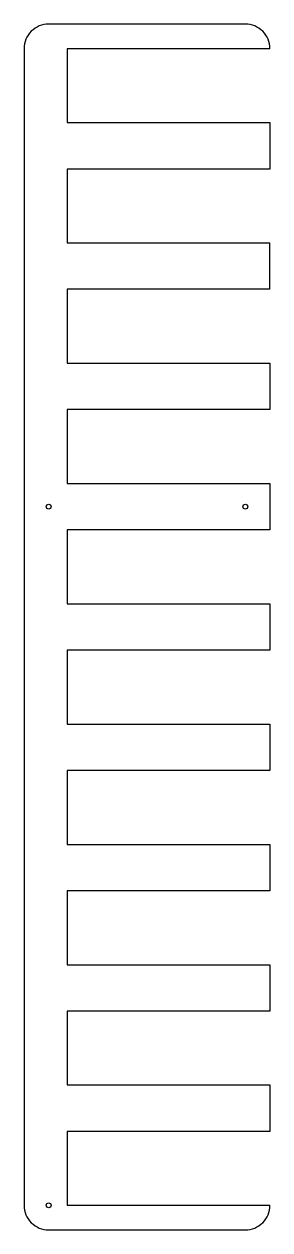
# Model space of a CAD drawing. Header units: millimetres. Extents: x 2252 to 2352, y 2093 to 2583.
import ezdxf

# ---------------------------------------------------------------- set-up
doc = ezdxf.new("R2010")
doc.units = ezdxf.units.MM

# ---------------------------------------------------------------- blocks, each defined once
blk = doc.blocks.new('*U7')
blk.add_lwpolyline([(30, -50), (30, -32.5), (30, 32.5), (0, 32.5), (0, -32.5), (0, -50)])
blk = doc.blocks.new('*U8')
at = {"color": 0, "linetype": 'ByBlock', "lineweight": -2, "transparency": 16777216, "rotation": 90}
for p in [(2302.09, 2542.71), (2302.09, 2493.82), (2302.09, 2444.93), (2302.09, 2396.04), (2302.09, 2347.15), (2302.09, 2298.26), (2302.09, 2249.37), (2302.09, 2200.48), (2302.09, 2151.6), (2302.09, 2102.71)]:
    blk.add_blockref('*U7', p, dxfattribs=at)

msp = doc.modelspace()

# ---------------------------------------------------------------- linework, layer by layer
for p, q in [((2352.09, 2542.71), (2352.09, 2523.82)), ((2352.09, 2474.93), (2352.09, 2493.82)), ((2352.09, 2444.93), (2352.09, 2426.04)), ((2352.09, 2396.04), (2352.09, 2377.15)), ((2352.09, 2347.15), (2352.09, 2328.26)), ((2352.09, 2298.26), (2352.09, 2279.37)), ((2352.09, 2249.37), (2352.09, 2230.48)), ((2352.09, 2200.48), (2352.09, 2181.6)), ((2352.09, 2151.6), (2352.09, 2132.71))]:
    msp.add_line(p, q)
msp.add_lwpolyline([(2352.09, 2572.71, 0.414214), (2342.09, 2582.71), (2262.09, 2582.71, 0.414214), (2252.09, 2572.71), (2252.09, 2102.71, 0.414214), (2262.09, 2092.71), (2342.09, 2092.71, 0.414214), (2352.09, 2102.71)], format="xyb")
for centre in [(2262.09, 2386.6), (2342.09, 2386.6), (2262.09, 2102.71)]:
    msp.add_circle(centre, 1)

# ---------------------------------------------------------------- block references
msp.add_blockref('*U8', (0, 0))

doc.saveas('drawing.dxf')
